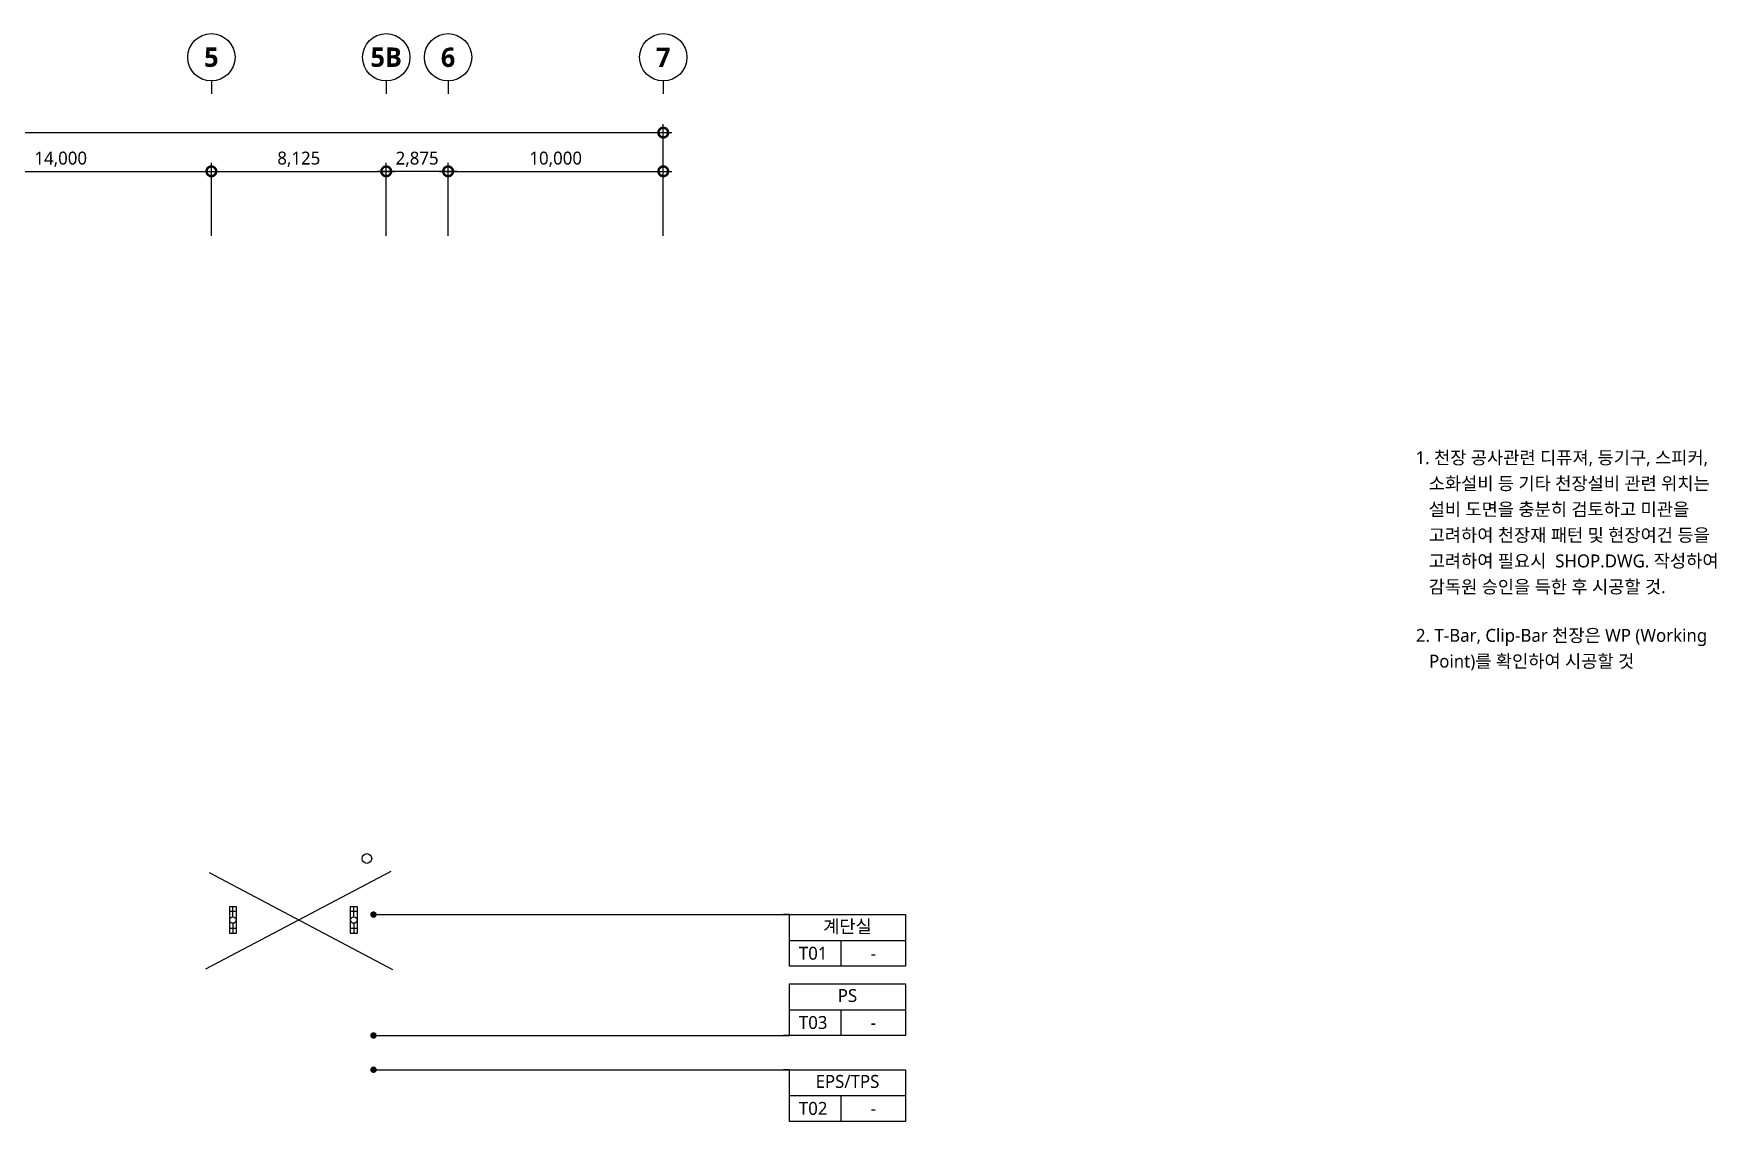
# Model space of a CAD drawing. Header units: millimetres. Extents: x 11242 to 497835, y 4200 to 105100.
# Drawn here: x 419642 to 497835, y 54542 to 105100 of the extents above; entities that cross this region are included whole.
import ezdxf
from ezdxf.enums import TextEntityAlignment as Align

# ---------------------------------------------------------------- set-up
doc = ezdxf.new("R2010")
doc.units = ezdxf.units.MM
doc.header["$LTSCALE"] = 200
doc.layers.get('DEFPOINTS').update_dxf_attribs({"color": 137})
for name, color, linetype in [('# LIGHT - LED', 6, 'Continuous'), ('3TXT', 3, 'Continuous'), ('DIM', 7, 'Continuous'), ('OPEN', 15, 'Continuous'), ('SYM-BUB', 3, 'Continuous'), ('SYM-LEAD', 6, 'Continuous'), ('TEXT', 3, 'Continuous'), ('TEXT-NOTE', 6, 'Continuous')]:
    doc.layers.add(name, color=color, linetype=linetype)
doc.styles.add('$0$스타일1', font='malgun.ttf')
doc.styles.add('맑은고딕B', font='malgunbd.ttf')
doc.styles.add('스타일1', font='malgun.ttf')
doc.styles.add('스타일2', font='malgunbd.ttf')
doc.dimstyles.new('CJA', dxfattribs={"dimscale": 300, "dimtxt": 2.7, "dimasz": 1, "dimexe": 2, "dimexo": 3, "dimgap": 1, "dimtad": 1, "dimdec": 0, "dimzin": 1, "dimdsep": 46, "dimlunit": 6, "dimtxsty": '$0$스타일1', "dimblk": 'CJDOT', "dimcen": 0.09, "dimdle": 1, "dimclrd": 256, "dimclre": 256, "dimclrt": 3, "dimadec": 0, "dimazin": 0, "dimtfac": 1, "dimtdec": 0, "dimtix": 1, "dimtmove": 2, "dimatfit": 3, "dimldrblk": 'CJDOT', "dimfxl": 1, "dimtolj": 1, "dimtzin": 1, "dimarcsym": 0})
doc.dimstyles.new('DIM-QD 1', dxfattribs={"dimtxt": 3, "dimasz": 1.5, "dimexe": 1, "dimexo": 0, "dimgap": 1, "dimtad": 1, "dimdec": 3, "dimdsep": 46, "dimlunit": 6, "dimtxsty": '$0$스타일1', "dimblk1": 'ARCHTICK', "dimblk2": 'ARCHTICK', "dimsah": 1, "dimcen": 0, "dimclrd": 256, "dimclre": 256, "dimclrt": 3, "dimazin": 2, "dimtfac": 1, "dimtdec": 3, "dimtix": 1, "dimtmove": 2, "dimatfit": 3, "dimldrblk": 'ARCHTICK', "dimfxl": 1, "dimtolj": 1, "dimtzin": 0, "dimarcsym": 0})

# ---------------------------------------------------------------- blocks, each defined once
blk = doc.blocks.new('_ARCHTICK')
at = {"color": 0, "linetype": 'ByBlock', "const_width": 0.15}
blk.add_lwpolyline([(-0.5, -0.5), (0.5, 0.5)], dxfattribs=at)
blk = doc.blocks.new('room')
at = {"layer": 'TEXT-NOTE'}
for p, q in [((0, 0), (0, 12)), ((0, 12), (27, 12)), ((27, 12), (27, 0)), ((0, 6), (27, 6)), ((12, 0), (12, 6)), ((27, 0), (0, 0))]:
    blk.add_line(p, q, dxfattribs=at)
at = {"layer": 'TEXT-NOTE', "color": 3, "style": '스타일1'}
for tag, p in [('실명', (13.5, 9.28)), ('101', (5.53, 3.02)), ('2400', (19.5, 3))]:
    blk.add_attdef(tag, text='', height=3, dxfattribs=at).set_placement(p, align=Align.MIDDLE)
blk = doc.blocks.new('I8')
at = {"layer": '# LIGHT - LED', "linetype": 'Continuous'}
for p, q in [((-150, 0), (-630, 0)), ((-390, 150), (-390, -150)), ((150, 0), (630, 0)), ((390, 150), (390, -150))]:
    blk.add_line(p, q, dxfattribs=at)
blk.add_lwpolyline([(-630, 150), (630, 150), (630, -150), (-630, -150)], close=True, dxfattribs=at)
blk.add_circle((0, 0), 150, dxfattribs=at)
blk = doc.blocks.new('E10')
at = {"layer": '# LIGHT - LED'}
blk.add_circle((0, 0), 204, dxfattribs=at)
blk = doc.blocks.new('조명설비')
at = {"layer": '# LIGHT - LED', "xscale": 1.102040816326531, "yscale": 1.102040816326531, "zscale": 1.102040816326531}
blk.add_blockref('E10', (435125, -52040), dxfattribs=at)
at = {"layer": '# LIGHT - LED', "rotation": 270}
for p in [(428901, -54900), (434523, -54900)]:
    blk.add_blockref('I8', p, dxfattribs=at)
blk = doc.blocks.new('_DotSmall')
at = {"color": 0, "linetype": 'ByBlock', "const_width": 0.5}
blk.add_lwpolyline([(-0.0625, 0, 1), (0.0625, 0, 1)], format="xyb", close=True, dxfattribs=at)
blk = doc.blocks.new('*D133')
at = {"layer": 'DEFPOINTS', "color": 0, "transparency": 16777216}
for p in [(448900, 100500), (377900, 95100), (448900, 95100)]:
    blk.add_point(p, dxfattribs=at)
at = {"layer": 'DIM', "color": 7, "lineweight": -2, "transparency": 16777216}
for p, q in [((377900, 95700), (377900, 100900)), ((448900, 95700), (448900, 100900)), ((377500, 100500), (449300, 100500))]:
    blk.add_line(p, q, dxfattribs=at)
at = {"layer": 'DIM', "color": 7, "lineweight": -2, "transparency": 16777216, "xscale": 900, "yscale": 900, "zscale": 900, "rotation": 180}
blk.add_blockref('_DotSmall', (377900, 100500), dxfattribs=at)
at = {"layer": 'DIM', "color": 7, "lineweight": -2, "transparency": 16777216, "xscale": 900, "yscale": 900, "zscale": 900}
blk.add_blockref('_DotSmall', (448900, 100500), dxfattribs=at)
at = {"layer": 'DIM', "color": 3, "transparency": 16777216, "insert": (413400, 101062), "char_height": 600, "attachment_point": 5, "style": '스타일1'}
blk.add_mtext('\\A1;71,000', dxfattribs=at)
blk = doc.blocks.new('CJDOT')
blk.add_line((-2, 0), (2, 0))
at = {"const_width": 0.5}
blk.add_lwpolyline([(-0.25, 0, 1), (0.25, 0, 1)], format="xyb", close=True, dxfattribs=at)
blk = doc.blocks.new('NEW_BUB')
at = {"layer": 'SYM-BUB', "color": 6}
blk.add_line((0, 3), (0, 0), dxfattribs=at)
blk.add_circle((0, 8.5), 5.5, dxfattribs=at)
at = {"layer": 'SYM-BUB', "color": 3, "style": '스타일2'}
blk.add_attdef('X', text='', height=4.5, dxfattribs=at).set_placement((0, 8.5), align=Align.MIDDLE)
blk = doc.blocks.new('*D135')
at = {"layer": 'DEFPOINTS', "color": 0, "transparency": 16777216}
for p in [(436025, 98700), (427900, 95100), (436025, 95100)]:
    blk.add_point(p, dxfattribs=at)
at = {"layer": 'DIM', "color": 7, "lineweight": -2, "transparency": 16777216}
for p, q in [((427500, 98700), (436425, 98700)), ((427900, 95700), (427900, 99100)), ((436025, 95700), (436025, 99100))]:
    blk.add_line(p, q, dxfattribs=at)
at = {"layer": 'DIM', "color": 7, "lineweight": -2, "transparency": 16777216, "xscale": 900, "yscale": 900, "zscale": 900, "rotation": 180}
blk.add_blockref('_DotSmall', (427900, 98700), dxfattribs=at)
at = {"layer": 'DIM', "color": 7, "lineweight": -2, "transparency": 16777216, "xscale": 900, "yscale": 900, "zscale": 900}
blk.add_blockref('_DotSmall', (436025, 98700), dxfattribs=at)
at = {"layer": 'DIM', "color": 3, "transparency": 16777216, "insert": (431963, 99262), "char_height": 600, "attachment_point": 5, "style": '스타일1'}
blk.add_mtext('\\A1;8,125', dxfattribs=at)
blk = doc.blocks.new('*D136')
at = {"layer": 'DEFPOINTS', "color": 0, "transparency": 16777216}
for p in [(427900, 98700), (413900, 95100), (427900, 95100)]:
    blk.add_point(p, dxfattribs=at)
at = {"layer": 'DIM', "color": 7, "lineweight": -2, "transparency": 16777216}
for p, q in [((413500, 98700), (428300, 98700)), ((413900, 95700), (413900, 99100)), ((427900, 95700), (427900, 99100))]:
    blk.add_line(p, q, dxfattribs=at)
at = {"layer": 'DIM', "color": 7, "lineweight": -2, "transparency": 16777216, "xscale": 900, "yscale": 900, "zscale": 900, "rotation": 180}
blk.add_blockref('_DotSmall', (413900, 98700), dxfattribs=at)
at = {"layer": 'DIM', "color": 7, "lineweight": -2, "transparency": 16777216, "xscale": 900, "yscale": 900, "zscale": 900}
blk.add_blockref('_DotSmall', (427900, 98700), dxfattribs=at)
at = {"layer": 'DIM', "color": 3, "transparency": 16777216, "insert": (420900, 99262), "char_height": 600, "attachment_point": 5, "style": '스타일1'}
blk.add_mtext('\\A1;14,000', dxfattribs=at)
blk = doc.blocks.new('*D142')
at = {"layer": 'DEFPOINTS', "color": 0, "transparency": 16777216}
for p in [(436025, 98700), (436025, 95100), (438900, 95100)]:
    blk.add_point(p, dxfattribs=at)
at = {"layer": 'DIM', "color": 7, "lineweight": -2, "transparency": 16777216}
for p, q in [((439300, 98700), (435625, 98700)), ((436025, 95700), (436025, 99100)), ((438900, 95700), (438900, 99100))]:
    blk.add_line(p, q, dxfattribs=at)
at = {"layer": 'DIM', "color": 7, "lineweight": -2, "transparency": 16777216, "xscale": 900, "yscale": 900, "zscale": 900, "rotation": 180}
blk.add_blockref('_DotSmall', (436025, 98700), dxfattribs=at)
at = {"layer": 'DIM', "color": 7, "lineweight": -2, "transparency": 16777216, "xscale": 900, "yscale": 900, "zscale": 900}
blk.add_blockref('_DotSmall', (438900, 98700), dxfattribs=at)
at = {"layer": 'DIM', "color": 3, "transparency": 16777216, "insert": (437462, 99260), "char_height": 600, "attachment_point": 5, "style": '스타일1'}
blk.add_mtext('\\A1;2,875', dxfattribs=at)
blk = doc.blocks.new('*D144')
at = {"layer": 'DEFPOINTS', "color": 0, "transparency": 16777216}
for p in [(448900, 98700), (438900, 95100), (448900, 95100)]:
    blk.add_point(p, dxfattribs=at)
at = {"layer": 'DIM', "color": 7, "lineweight": -2, "transparency": 16777216}
for p, q in [((438500, 98700), (449300, 98700)), ((438900, 95700), (438900, 99100)), ((448900, 95700), (448900, 99100))]:
    blk.add_line(p, q, dxfattribs=at)
at = {"layer": 'DIM', "color": 7, "lineweight": -2, "transparency": 16777216, "xscale": 900, "yscale": 900, "zscale": 900, "rotation": 180}
blk.add_blockref('_DotSmall', (438900, 98700), dxfattribs=at)
at = {"layer": 'DIM', "color": 7, "lineweight": -2, "transparency": 16777216, "xscale": 900, "yscale": 900, "zscale": 900}
blk.add_blockref('_DotSmall', (448900, 98700), dxfattribs=at)
at = {"layer": 'DIM', "color": 3, "transparency": 16777216, "insert": (443900, 99262), "char_height": 600, "attachment_point": 5, "style": '스타일1'}
blk.add_mtext('\\A1;10,000', dxfattribs=at)

msp = doc.modelspace()

# ---------------------------------------------------------------- linework, layer by layer
at = {"layer": 'OPEN'}
for p, q in [((427650, 61625), (436250, 66175)), ((427799.9, 66106), (436320.3, 61598.1))]:
    msp.add_line(p, q, dxfattribs=at)

# ---------------------------------------------------------------- block references
at = {"layer": 'SYM-BUB'}
ref = msp.add_blockref('NEW_BUB', (427900, 102300), dxfattribs=dict(at, xscale=200.0000000000001, yscale=200.0000000000001, zscale=200.0000000000001))
ref.add_attrib('X', '5', dxfattribs={"color": 3, "height": 900, "style": '맑은고딕B'}).set_placement((427900, 104000), align=Align.MIDDLE)
ref = msp.add_blockref('NEW_BUB', (436025, 102300), dxfattribs=dict(at, xscale=200.0000000000001, yscale=200.0000000000001, zscale=200.0000000000001))
ref.add_attrib('X', '5B', dxfattribs={"color": 3, "height": 900, "style": '맑은고딕B'}).set_placement((436025, 104000), align=Align.MIDDLE)
ref = msp.add_blockref('NEW_BUB', (438900, 102300), dxfattribs=dict(at, xscale=200.0000000000001, yscale=200.0000000000001, zscale=200.0000000000001))
ref.add_attrib('X', '6', dxfattribs={"color": 3, "height": 900, "style": '맑은고딕B'}).set_placement((438900, 104000), align=Align.MIDDLE)
ref = msp.add_blockref('NEW_BUB', (448900, 102300), dxfattribs=dict(at, xscale=200.0000000000001, yscale=200.0000000000001, zscale=200.0000000000001))
ref.add_attrib('X', '7', dxfattribs={"color": 3, "height": 900, "style": '맑은고딕B'}).set_placement((448900, 104000), align=Align.MIDDLE)
at = {"layer": 'TEXT-NOTE'}
ref = msp.add_blockref('room', (454759.4, 61751.8), dxfattribs=dict(at, xscale=200, yscale=200, zscale=200))
ref.add_attrib('2400', '-', dxfattribs={"color": 3, "height": 600, "style": '스타일1'}).set_placement((458659.4, 62351.8), align=Align.MIDDLE_CENTER)
ref.add_attrib('101', 'T01', dxfattribs={"color": 3, "height": 600, "style": '스타일1'}).set_placement((455864.7, 62355.4), align=Align.MIDDLE)
ref.add_attrib('실명', '계단실', dxfattribs={"color": 3, "height": 600, "style": '스타일1'}).set_placement((457459.4, 63608.2), align=Align.MIDDLE)
ref = msp.add_blockref('room', (454759.4, 58533), dxfattribs=dict(at, xscale=200, yscale=200, zscale=200))
ref.add_attrib('2400', '-', dxfattribs={"color": 3, "height": 600, "style": '스타일1'}).set_placement((458659.4, 59133), align=Align.MIDDLE_CENTER)
ref.add_attrib('101', 'T03', dxfattribs={"color": 3, "height": 600, "style": '스타일1'}).set_placement((455864.7, 59136.7), align=Align.MIDDLE)
ref.add_attrib('실명', 'PS', dxfattribs={"color": 3, "height": 600, "style": '스타일1'}).set_placement((457459.4, 60389.5), align=Align.MIDDLE)
ref = msp.add_blockref('room', (454759.4, 54542.2), dxfattribs=dict(at, xscale=200, yscale=200, zscale=200))
ref.add_attrib('2400', '-', dxfattribs={"color": 3, "height": 600, "style": '스타일1'}).set_placement((458659.4, 55142.2), align=Align.MIDDLE_CENTER)
ref.add_attrib('101', 'T02', dxfattribs={"color": 3, "height": 600, "style": '스타일1'}).set_placement((455864.7, 55145.8), align=Align.MIDDLE)
ref.add_attrib('실명', 'EPS/TPS', dxfattribs={"color": 3, "height": 600, "style": '스타일1'}).set_placement((457459.4, 56398.6), align=Align.MIDDLE)

# ---------------------------------------------------------------- texts
at = {"layer": '3TXT', "style": '스타일1'}
for s, p in [('2. T-Bar, Clip-Bar 천장은 WP (Working ', (483876, 76831.7)), ('   Point)를 확인하여 시공할 것', (483876, 75631.7))]:
    msp.add_text(s, height=600, dxfattribs=at).set_placement(p)
at = {"layer": 'TEXT', "style": '스타일1'}
for s, p in [('1. 천장 공사관련 디퓨져, 등기구, 스피커,', (483856.9, 84911.1)), ('   소화설비 등 기타 천장설비 관련 위치는', (483856.9, 83711.1)), ('   설비 도면을 충분히 검토하고 미관을 ', (483856.9, 82511.1)), ('   고려하여 천장재 패턴 및 현장여건 등을 ', (483856.9, 81311.1)), ('   고려하여 필요시  SHOP.DWG. 작성하여', (483856.9, 80111.1)), ('   감독원 승인을 득한 후 시공할 것.', (483856.9, 78911.1))]:
    msp.add_text(s, height=600, dxfattribs=at).set_placement(p, align=Align.BOTTOM_LEFT)

# ---------------------------------------------------------------- dimensions: what is measured, and where the dimension line sits
at = {"layer": 'DIM'}
dim = msp.add_linear_dim(base=(448900, 100500), p1=(377900, 95100), p2=(448900, 95100), angle=180, dimstyle='CJA', override={"dimscale": 200, "dimtxt": 3, "dimasz": 4.5, "dimtxsty": '스타일1', "dimblk1": 'DotSmall', "dimblk2": 'DotSmall', "dimsah": 1, "dimdle": 2, "dimclrd": 7, "dimclre": 7}, dxfattribs=at)
dim.commit()
dim.dimension.update_dxf_attribs({"geometry": '*D133', "text_midpoint": (413400, 101062), "dimtype": 160})
for base, p1, p2, picture, middle in [((427900, 98700), (413900, 95100), (427900, 95100), '*D136', (420900, 99262)), ((436025, 98700), (427900, 95100), (436025, 95100), '*D135', (431962.5, 99262)), ((448900, 98700), (438900, 95100), (448900, 95100), '*D144', (443900, 99262))]:
    dim = msp.add_linear_dim(base=base, p1=p1, p2=p2, dimstyle='CJA', override={"dimscale": 200, "dimtxt": 3, "dimasz": 4.5, "dimtxsty": '스타일1', "dimblk1": 'DotSmall', "dimblk2": 'DotSmall', "dimsah": 1, "dimdle": 2, "dimclrd": 7, "dimclre": 7}, dxfattribs=at)
    dim.commit()
    dim.dimension.update_dxf_attribs({"geometry": picture, "text_midpoint": middle})
dim = msp.add_linear_dim(base=(436025, 98700), p1=(438900, 95100), p2=(436025, 95100), angle=180, dimstyle='CJA', override={"dimscale": 200, "dimtxt": 3, "dimasz": 4.5, "dimtxsty": '스타일1', "dimblk1": 'DotSmall', "dimblk2": 'DotSmall', "dimsah": 1, "dimdle": 2, "dimclrd": 7, "dimclre": 7}, dxfattribs=at)
dim.commit()
dim.dimension.update_dxf_attribs({"geometry": '*D142', "text_midpoint": (437462.5, 99260.3)})

# ---------------------------------------------------------------- next in the draw order: block references
msp.add_blockref('조명설비', (0, 118800))

# ---------------------------------------------------------------- next in the draw order: leaders
at = {"layer": 'SYM-LEAD'}
for points in [[(435434.7, 64151.8), (454759.4, 64151.8), (454491.3, 64151.8)], [(435434.7, 58533), (454759.4, 58533), (454491.3, 58533)], [(435434.7, 56942.2), (454759.4, 56942.2), (454491.3, 56942.2)]]:
    msp.add_leader(points, dimstyle='DIM-QD 1', override={"dimscale": 200, "dimasz": 1.5, "dimtad": 0, "dimclrd": 6, "dimldrblk": 'DOT'}, dxfattribs=at)

doc.saveas('drawing.dxf')
